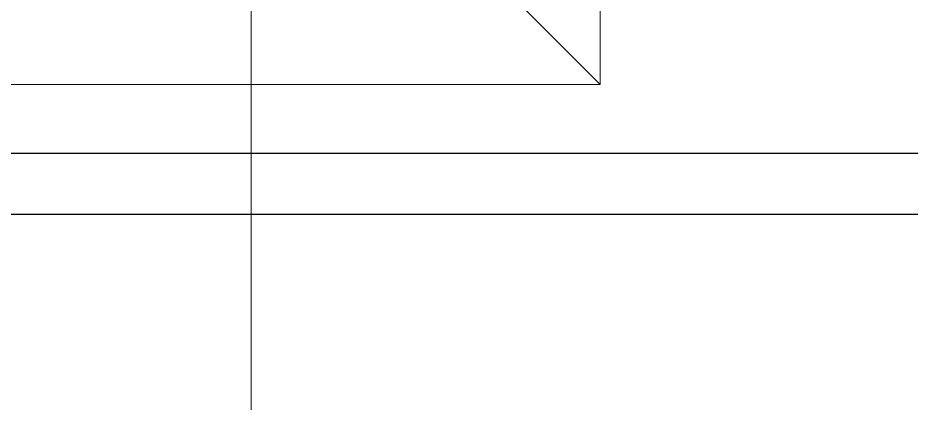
# Model space of a CAD drawing. Header units: millimetres. Extents: x -187347 to 135007, y -6415 to 292048.
# Drawn here: x -57244 to -56079, y 85080 to 85582 of the extents above; entities that cross this region are included whole.
import ezdxf

# ---------------------------------------------------------------- set-up
doc = ezdxf.new("R2010")
doc.units = ezdxf.units.MM
doc.header["$LTSCALE"] = 100
doc.linetypes.add('Z_LINE-CNTR', pattern=[17, 12, -2, 1, -2])
doc.layers.add('A-WALL', color=7, linetype='Continuous', lineweight=5)
doc.layers.add('S-GRID', color=7, linetype='Continuous', lineweight=5)
doc.layers.add('STEEL', color=5, linetype='Continuous')

# ---------------------------------------------------------------- blocks, each defined once
blk = doc.blocks.new('steel weighing')
at = {"layer": 'STEEL', "color": 7, "linetype": 'ByBlock', "ltscale": 20, "elevation": 1.7}
blk.add_lwpolyline([(848791.8, 771851.5), (876631.8, 771851.5), (876631.8, 771771.5), (848791.8, 771771.5)], close=True, dxfattribs=at)

msp = doc.modelspace()

# ---------------------------------------------------------------- linework, layer by layer
at = {"layer": 'A-WALL'}
for p, q in [((-56484.9, 85495), (-56484.9, 86615)), ((-56484.9, 85495), (-56584.9, 85595)), ((-56584.9, 85595), (-56484.9, 85495)), ((-57394.9, 85495), (-56484.9, 85495))]:
    msp.add_line(p, q, dxfattribs=at)
at = {"layer": 'S-GRID', "color": 152, "linetype": 'Z_LINE-CNTR'}
msp.add_line((-56939.9, 111408.8), (-56939.9, -6038.2), dxfattribs=at)

# ---------------------------------------------------------------- block references
at = {"layer": 'STEEL', "color": 6, "linetype": 'ByBlock'}
msp.add_blockref('steel weighing', (-917708.7, -686445.9, -1.7), dxfattribs=at)

doc.saveas('drawing.dxf')
